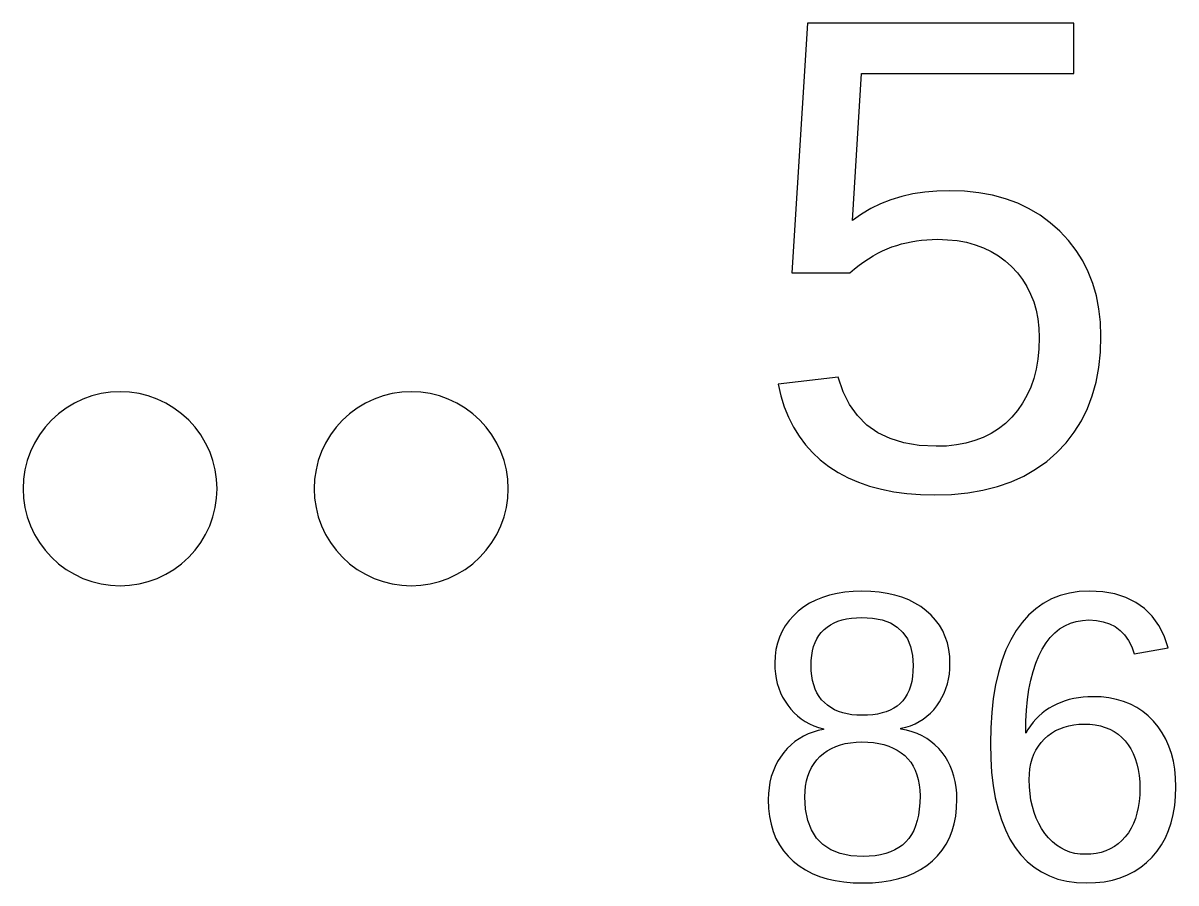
# Model space of a CAD drawing. Header units: metres. Extents: x -61 to 817, y 39 to 684.
# Drawn here: x -20.15 to -8.27, y 316.49 to 325.36 of the extents above; entities that cross this region are included whole.
import ezdxf

# ---------------------------------------------------------------- set-up
doc = ezdxf.new("R2010")
doc.units = ezdxf.units.M

msp = doc.modelspace()

# ---------------------------------------------------------------- linework, layer by layer
for p, q in [((-12.0711, 325.356), (-12.2321, 322.782)), ((-9.3261, 325.356), (-12.0711, 325.356)), ((-9.3261, 324.835), (-9.3261, 325.356)), ((-11.6051, 323.322), (-11.5121, 324.835)), ((-11.5121, 324.835), (-9.3261, 324.835)), ((-11.0983, 323.567), (-11.2093, 323.533)), ((-10.9825, 323.594), (-11.0983, 323.567)), ((-10.8618, 323.613), (-10.9825, 323.594)), ((-10.7364, 323.624), (-10.8618, 323.613)), ((-10.6061, 323.628), (-10.7364, 323.624)), ((-10.4512, 323.623), (-10.6061, 323.628)), ((-10.3035, 323.607), (-10.4512, 323.623)), ((-10.1629, 323.581), (-10.3035, 323.607)), ((-10.0294, 323.545), (-10.1629, 323.581)), ((-9.9031, 323.499), (-10.0294, 323.545)), ((-11.4168, 323.443), (-11.5134, 323.386)), ((-11.3155, 323.492), (-11.4168, 323.443)), ((-11.2093, 323.533), (-11.3155, 323.492)), ((-9.7839, 323.442), (-9.9031, 323.499)), ((-9.6718, 323.375), (-9.7839, 323.442)), ((-11.5134, 323.386), (-11.6051, 323.322)), ((-9.5669, 323.298), (-9.6718, 323.375)), ((-9.4691, 323.211), (-9.5669, 323.298)), ((-9.3801, 323.115), (-9.4691, 323.211)), ((-11.1505, 323.064), (-11.101, 323.079)), ((-11.101, 323.079), (-11.0507, 323.092)), ((-11.0507, 323.092), (-10.9995, 323.102)), ((-10.9995, 323.102), (-10.9475, 323.111)), ((-10.9475, 323.111), (-10.8947, 323.118)), ((-10.8947, 323.118), (-10.841, 323.123)), ((-10.841, 323.123), (-10.7311, 323.127)), ((-10.7311, 323.127), (-10.6265, 323.123)), ((-10.6265, 323.123), (-10.5267, 323.113)), ((-10.5267, 323.113), (-10.4319, 323.096)), ((-10.4319, 323.096), (-10.342, 323.071)), ((-10.342, 323.071), (-10.257, 323.04)), ((-9.3016, 323.013), (-9.3801, 323.115)), ((-11.4394, 322.927), (-11.3913, 322.957)), ((-11.3913, 322.957), (-11.3432, 322.983)), ((-11.3432, 322.983), (-11.2952, 323.008)), ((-11.2952, 323.008), (-11.2471, 323.029)), ((-11.2471, 323.029), (-11.1991, 323.048)), ((-11.1991, 323.048), (-11.1505, 323.064)), ((-10.257, 323.04), (-10.1769, 323.002)), ((-10.1769, 323.002), (-10.1017, 322.957)), ((-10.1017, 322.957), (-10.0315, 322.905)), ((-9.2336, 322.905), (-9.3016, 323.013)), ((-11.5839, 322.822), (-11.5357, 322.86)), ((-11.5357, 322.86), (-11.4876, 322.895)), ((-11.4876, 322.895), (-11.4394, 322.927)), ((-10.0315, 322.905), (-9.9661, 322.847)), ((-9.9661, 322.847), (-9.9065, 322.782)), ((-9.176, 322.791), (-9.2336, 322.905)), ((-12.2321, 322.782), (-11.6321, 322.782)), ((-11.6321, 322.782), (-11.5839, 322.822)), ((-9.9065, 322.782), (-9.8539, 322.714)), ((-9.8539, 322.714), (-9.8084, 322.641)), ((-9.1289, 322.671), (-9.176, 322.791)), ((-9.8084, 322.641), (-9.7698, 322.563)), ((-9.0922, 322.544), (-9.1289, 322.671)), ((-9.7698, 322.563), (-9.7382, 322.482)), ((-9.7382, 322.482), (-9.7137, 322.396)), ((-9.0661, 322.411), (-9.0922, 322.544)), ((-9.7137, 322.396), (-9.6961, 322.306)), ((-9.0503, 322.272), (-9.0661, 322.411)), ((-9.6961, 322.306), (-9.6856, 322.211)), ((-9.0451, 322.127), (-9.0503, 322.272)), ((-9.6856, 322.211), (-9.6821, 322.113)), ((-9.0507, 321.962), (-9.0451, 322.127)), ((-9.6856, 321.999), (-9.696, 321.892)), ((-9.6821, 322.113), (-9.6856, 321.999)), ((-9.696, 321.892), (-9.7135, 321.789)), ((-9.0675, 321.804), (-9.0507, 321.962)), ((-9.7135, 321.789), (-9.7378, 321.693)), ((-9.0956, 321.655), (-9.0675, 321.804)), ((-11.7531, 321.705), (-12.3731, 321.633)), ((-11.702, 321.555), (-11.7531, 321.705)), ((-9.7378, 321.693), (-9.7692, 321.601)), ((-9.1348, 321.514), (-9.0956, 321.655)), ((-19.3492, 321.536), (-19.4444, 321.513)), ((-19.2521, 321.551), (-19.3492, 321.536)), ((-19.1541, 321.556), (-19.2521, 321.551)), ((-19.0561, 321.551), (-19.1541, 321.556)), ((-18.959, 321.536), (-19.0561, 321.551)), ((-18.8638, 321.513), (-18.959, 321.536)), ((-16.3492, 321.536), (-16.4444, 321.513)), ((-16.2521, 321.551), (-16.3492, 321.536)), ((-16.1541, 321.556), (-16.2521, 321.551)), ((-16.0561, 321.551), (-16.1541, 321.556)), ((-15.959, 321.536), (-16.0561, 321.551)), ((-15.8638, 321.513), (-15.959, 321.536)), ((-12.3731, 321.633), (-12.3449, 321.513)), ((-11.6356, 321.423), (-11.702, 321.555)), ((-9.7692, 321.601), (-9.8074, 321.516)), ((-19.6255, 321.438), (-19.7097, 321.387)), ((-19.5368, 321.48), (-19.6255, 321.438)), ((-19.4444, 321.513), (-19.5368, 321.48)), ((-18.7714, 321.48), (-18.8638, 321.513)), ((-18.6827, 321.438), (-18.7714, 321.48)), ((-18.5985, 321.387), (-18.6827, 321.438)), ((-16.6255, 321.438), (-16.7097, 321.387)), ((-16.5368, 321.48), (-16.6255, 321.438)), ((-16.4444, 321.513), (-16.5368, 321.48)), ((-15.7714, 321.48), (-15.8638, 321.513)), ((-15.6827, 321.438), (-15.7714, 321.48)), ((-15.5986, 321.387), (-15.6827, 321.438)), ((-12.3449, 321.513), (-12.3092, 321.399)), ((-11.554, 321.309), (-11.6356, 321.423)), ((-9.8527, 321.436), (-9.9049, 321.361)), ((-9.8074, 321.516), (-9.8527, 321.436)), ((-9.1852, 321.381), (-9.1348, 321.514)), ((-19.7885, 321.329), (-19.8612, 321.263)), ((-19.7097, 321.387), (-19.7885, 321.329)), ((-18.5197, 321.329), (-18.5985, 321.387)), ((-18.447, 321.263), (-18.5197, 321.329)), ((-16.7885, 321.329), (-16.8612, 321.263)), ((-16.7097, 321.387), (-16.7885, 321.329)), ((-15.5197, 321.329), (-15.5986, 321.387)), ((-15.447, 321.263), (-15.5197, 321.329)), ((-12.3092, 321.399), (-12.266, 321.292)), ((-12.266, 321.292), (-12.2153, 321.191)), ((-11.4572, 321.212), (-11.554, 321.309)), ((-9.9641, 321.292), (-10.0295, 321.229)), ((-9.9049, 321.361), (-9.9641, 321.292)), ((-9.2469, 321.256), (-9.1852, 321.381)), ((-19.9271, 321.19), (-19.9856, 321.111)), ((-19.8612, 321.263), (-19.9271, 321.19)), ((-18.3811, 321.19), (-18.447, 321.263)), ((-18.3226, 321.111), (-18.3811, 321.19)), ((-16.9271, 321.19), (-16.9856, 321.111)), ((-16.8612, 321.263), (-16.9271, 321.19)), ((-15.3811, 321.19), (-15.447, 321.263)), ((-15.3226, 321.111), (-15.3811, 321.19)), ((-12.2153, 321.191), (-12.1571, 321.097)), ((-11.3452, 321.133), (-11.4572, 321.212)), ((-10.1002, 321.174), (-10.1762, 321.126)), ((-10.0295, 321.229), (-10.1002, 321.174)), ((-9.3198, 321.139), (-9.2469, 321.256)), ((-19.9856, 321.111), (-20.036, 321.027)), ((-18.2722, 321.027), (-18.3226, 321.111)), ((-16.9856, 321.111), (-17.036, 321.027)), ((-15.2722, 321.027), (-15.3226, 321.111)), ((-12.1571, 321.097), (-12.0913, 321.009)), ((-11.218, 321.072), (-11.3452, 321.133)), ((-11.0756, 321.028), (-11.218, 321.072)), ((-10.3444, 321.052), (-10.4366, 321.026)), ((-10.2576, 321.085), (-10.3444, 321.052)), ((-10.1762, 321.126), (-10.2576, 321.085)), ((-9.4038, 321.03), (-9.3198, 321.139)), ((-20.078, 320.938), (-20.1111, 320.846)), ((-20.036, 321.027), (-20.078, 320.938)), ((-18.2302, 320.938), (-18.2722, 321.027)), ((-18.1972, 320.846), (-18.2302, 320.938)), ((-17.078, 320.938), (-17.1111, 320.846)), ((-17.036, 321.027), (-17.078, 320.938)), ((-15.2302, 320.938), (-15.2722, 321.027)), ((-15.1972, 320.846), (-15.2302, 320.938)), ((-12.0913, 321.009), (-12.0181, 320.928)), ((-12.0181, 320.928), (-11.9374, 320.853)), ((-10.918, 321.001), (-11.0756, 321.028)), ((-10.7451, 320.993), (-10.918, 321.001)), ((-10.6369, 320.996), (-10.7451, 320.993)), ((-10.5341, 321.007), (-10.6369, 320.996)), ((-10.4366, 321.026), (-10.5341, 321.007)), ((-9.6044, 320.837), (-9.4991, 320.929)), ((-9.4991, 320.929), (-9.4038, 321.03)), ((-20.1111, 320.846), (-20.1349, 320.751)), ((-18.1733, 320.751), (-18.1972, 320.846)), ((-17.1111, 320.846), (-17.1349, 320.751)), ((-15.1733, 320.751), (-15.1972, 320.846)), ((-11.9374, 320.853), (-11.8491, 320.785)), ((-9.7183, 320.756), (-9.6044, 320.837)), ((-20.1349, 320.751), (-20.1493, 320.654)), ((-18.1589, 320.654), (-18.1733, 320.751)), ((-17.1349, 320.751), (-17.1493, 320.654)), ((-15.1589, 320.654), (-15.1733, 320.751)), ((-11.8491, 320.785), (-11.7537, 320.723)), ((-11.7537, 320.723), (-11.6518, 320.669)), ((-9.8409, 320.686), (-9.7183, 320.756)), ((-20.1493, 320.654), (-20.1541, 320.556)), ((-18.1541, 320.556), (-18.1589, 320.654)), ((-17.1493, 320.654), (-17.1541, 320.556)), ((-15.1541, 320.556), (-15.1589, 320.654)), ((-11.6518, 320.669), (-11.5436, 320.622)), ((-11.5436, 320.622), (-11.4289, 320.582)), ((-11.4289, 320.582), (-11.3078, 320.55)), ((-10.2609, 320.54), (-10.1122, 320.578)), ((-10.1122, 320.578), (-9.9722, 320.627)), ((-9.9722, 320.627), (-9.8409, 320.686)), ((-20.1541, 320.556), (-20.1493, 320.458)), ((-20.1493, 320.458), (-20.1349, 320.361)), ((-18.1733, 320.361), (-18.1589, 320.458)), ((-18.1589, 320.458), (-18.1541, 320.556)), ((-17.1541, 320.556), (-17.1493, 320.458)), ((-17.1493, 320.458), (-17.1349, 320.361)), ((-15.1733, 320.361), (-15.1589, 320.458)), ((-15.1589, 320.458), (-15.1541, 320.556)), ((-11.3078, 320.55), (-11.1802, 320.524)), ((-11.1802, 320.524), (-11.0463, 320.506)), ((-11.0463, 320.506), (-10.9059, 320.495)), ((-10.9059, 320.495), (-10.7591, 320.492)), ((-10.7591, 320.492), (-10.5844, 320.497)), ((-10.5844, 320.497), (-10.4183, 320.513)), ((-10.4183, 320.513), (-10.2609, 320.54)), ((-20.1349, 320.361), (-20.1111, 320.265)), ((-18.1972, 320.265), (-18.1733, 320.361)), ((-17.1349, 320.361), (-17.1111, 320.265)), ((-15.1972, 320.265), (-15.1733, 320.361)), ((-20.1111, 320.265), (-20.078, 320.173)), ((-18.2302, 320.173), (-18.1972, 320.265)), ((-17.1111, 320.265), (-17.078, 320.173)), ((-15.2302, 320.173), (-15.1972, 320.265)), ((-20.078, 320.173), (-20.036, 320.084)), ((-18.2722, 320.084), (-18.2302, 320.173)), ((-17.078, 320.173), (-17.036, 320.084)), ((-15.2722, 320.084), (-15.2302, 320.173)), ((-20.036, 320.084), (-19.9856, 320)), ((-19.9856, 320), (-19.9271, 319.921)), ((-18.3811, 319.921), (-18.3226, 320)), ((-18.3226, 320), (-18.2722, 320.084)), ((-17.036, 320.084), (-16.9856, 320)), ((-16.9856, 320), (-16.9271, 319.921)), ((-15.3811, 319.921), (-15.3226, 320)), ((-15.3226, 320), (-15.2722, 320.084)), ((-19.9271, 319.921), (-19.8612, 319.849)), ((-18.447, 319.849), (-18.3811, 319.921)), ((-16.9271, 319.921), (-16.8612, 319.849)), ((-15.447, 319.849), (-15.3811, 319.921)), ((-19.8612, 319.849), (-19.7885, 319.783)), ((-19.7885, 319.783), (-19.7097, 319.724)), ((-18.5985, 319.724), (-18.5197, 319.783)), ((-18.5197, 319.783), (-18.447, 319.849)), ((-16.8612, 319.849), (-16.7885, 319.783)), ((-16.7885, 319.783), (-16.7097, 319.724)), ((-15.5986, 319.724), (-15.5197, 319.783)), ((-15.5197, 319.783), (-15.447, 319.849)), ((-19.7097, 319.724), (-19.6255, 319.674)), ((-19.6255, 319.674), (-19.5368, 319.632)), ((-19.5368, 319.632), (-19.4444, 319.599)), ((-18.8638, 319.599), (-18.7714, 319.632)), ((-18.7714, 319.632), (-18.6827, 319.674)), ((-18.6827, 319.674), (-18.5985, 319.724)), ((-16.7097, 319.724), (-16.6255, 319.674)), ((-16.6255, 319.674), (-16.5368, 319.632)), ((-16.5368, 319.632), (-16.4444, 319.599)), ((-15.8638, 319.599), (-15.7714, 319.632)), ((-15.7714, 319.632), (-15.6827, 319.674)), ((-15.6827, 319.674), (-15.5986, 319.724)), ((-19.4444, 319.599), (-19.3492, 319.575)), ((-19.3492, 319.575), (-19.2521, 319.56)), ((-19.2521, 319.56), (-19.1541, 319.556)), ((-19.1541, 319.556), (-19.0561, 319.56)), ((-19.0561, 319.56), (-18.959, 319.575)), ((-18.959, 319.575), (-18.8638, 319.599)), ((-16.4444, 319.599), (-16.3492, 319.575)), ((-16.3492, 319.575), (-16.2521, 319.56)), ((-16.2521, 319.56), (-16.1541, 319.556)), ((-16.1541, 319.556), (-16.0561, 319.56)), ((-16.0561, 319.56), (-15.959, 319.575)), ((-15.959, 319.575), (-15.8638, 319.599)), ((-11.9829, 319.408), (-12.0474, 319.375)), ((-11.9142, 319.436), (-11.9829, 319.408)), ((-11.8415, 319.459), (-11.9142, 319.436)), ((-11.7646, 319.477), (-11.8415, 319.459)), ((-11.6835, 319.489), (-11.7646, 319.477)), ((-11.5984, 319.497), (-11.6835, 319.489)), ((-11.5091, 319.5), (-11.5984, 319.497)), ((-11.4178, 319.497), (-11.5091, 319.5)), ((-11.3308, 319.49), (-11.4178, 319.497)), ((-11.2482, 319.477), (-11.3308, 319.49)), ((-11.1701, 319.46), (-11.2482, 319.477)), ((-11.0963, 319.437), (-11.1701, 319.46)), ((-11.0269, 319.41), (-11.0963, 319.437)), ((-10.9619, 319.377), (-11.0269, 319.41)), ((-9.5555, 319.419), (-9.6394, 319.374)), ((-9.466, 319.454), (-9.5555, 319.419)), ((-9.371, 319.48), (-9.466, 319.454)), ((-9.2705, 319.495), (-9.371, 319.48)), ((-9.1644, 319.5), (-9.2705, 319.495)), ((-9.0269, 319.492), (-9.1644, 319.5)), ((-8.9012, 319.471), (-9.0269, 319.492)), ((-8.7873, 319.435), (-8.9012, 319.471)), ((-8.6852, 319.384), (-8.7873, 319.435)), ((-8.5949, 319.32), (-8.6852, 319.384)), ((-12.1641, 319.294), (-12.2151, 319.246)), ((-12.1078, 319.337), (-12.1641, 319.294)), ((-12.0474, 319.375), (-12.1078, 319.337)), ((-10.9013, 319.34), (-10.9619, 319.377)), ((-10.8451, 319.298), (-10.9013, 319.34)), ((-10.7939, 319.251), (-10.8451, 319.298)), ((-9.7177, 319.319), (-9.7905, 319.253)), ((-9.6394, 319.374), (-9.7177, 319.319)), ((-8.5164, 319.241), (-8.5949, 319.32)), ((-12.2601, 319.196), (-12.2991, 319.142)), ((-12.2151, 319.246), (-12.2601, 319.196)), ((-11.8678, 319.13), (-11.8335, 319.153)), ((-11.8335, 319.153), (-11.7962, 319.173)), ((-11.7962, 319.173), (-11.7559, 319.189)), ((-11.7559, 319.189), (-11.7126, 319.203)), ((-11.7126, 319.203), (-11.6662, 319.214)), ((-11.6662, 319.214), (-11.6169, 319.222)), ((-11.6169, 319.222), (-11.5645, 319.226)), ((-11.5645, 319.226), (-11.5091, 319.228)), ((-11.5091, 319.228), (-11.3983, 319.222)), ((-11.3983, 319.222), (-11.3005, 319.203)), ((-11.3005, 319.203), (-11.2158, 319.173)), ((-11.2158, 319.173), (-11.1441, 319.13)), ((-10.7487, 319.201), (-10.7939, 319.251)), ((-10.7096, 319.148), (-10.7487, 319.201)), ((-10.6764, 319.091), (-10.7096, 319.148)), ((-9.8577, 319.178), (-9.9194, 319.093)), ((-9.7905, 319.253), (-9.8577, 319.178)), ((-9.4175, 319.143), (-9.3606, 319.169)), ((-9.3606, 319.169), (-9.3003, 319.188)), ((-9.3003, 319.188), (-9.2365, 319.199)), ((-9.2365, 319.199), (-9.1694, 319.203)), ((-9.1694, 319.203), (-9.0923, 319.198)), ((-9.0923, 319.198), (-9.0214, 319.185)), ((-9.0214, 319.185), (-8.9569, 319.164)), ((-8.9569, 319.164), (-8.8986, 319.134)), ((-8.4496, 319.147), (-8.5164, 319.241)), ((-8.3946, 319.039), (-8.4496, 319.147)), ((-12.3591, 319.026), (-12.3801, 318.963)), ((-12.3321, 319.086), (-12.3591, 319.026)), ((-12.2991, 319.142), (-12.3321, 319.086)), ((-11.9736, 319.007), (-11.9521, 319.042)), ((-11.9521, 319.042), (-11.9272, 319.075)), ((-11.9272, 319.075), (-11.8991, 319.104)), ((-11.8991, 319.104), (-11.8678, 319.13)), ((-11.1441, 319.13), (-11.0854, 319.075)), ((-11.0854, 319.075), (-11.0398, 319.008)), ((-10.6493, 319.03), (-10.6764, 319.091)), ((-10.6282, 318.966), (-10.6493, 319.03)), ((-9.9194, 319.093), (-9.975, 318.998)), ((-9.5675, 319.021), (-9.5209, 319.069)), ((-9.5209, 319.069), (-9.4709, 319.11)), ((-9.4709, 319.11), (-9.4175, 319.143)), ((-8.8986, 319.134), (-8.8466, 319.095)), ((-8.8466, 319.095), (-8.8009, 319.048)), ((-8.8009, 319.048), (-8.7615, 318.992)), ((-8.3514, 318.917), (-8.3946, 319.039)), ((-12.3801, 318.963), (-12.3951, 318.898)), ((-12.0182, 318.884), (-12.0067, 318.928)), ((-12.0067, 318.928), (-11.9918, 318.969)), ((-11.9918, 318.969), (-11.9736, 319.007)), ((-11.0398, 319.008), (-11.0072, 318.928)), ((-11.0072, 318.928), (-10.9876, 318.837)), ((-10.6132, 318.898), (-10.6282, 318.966)), ((-9.975, 318.998), (-10.024, 318.895)), ((-9.6504, 318.903), (-9.6106, 318.966)), ((-9.6106, 318.966), (-9.5675, 319.021)), ((-8.7615, 318.992), (-8.7283, 318.927)), ((-8.7283, 318.927), (-8.7013, 318.854)), ((-8.7013, 318.854), (-8.3514, 318.917)), ((-12.4041, 318.829), (-12.4071, 318.757)), ((-12.3951, 318.898), (-12.4041, 318.829)), ((-12.0315, 318.786), (-12.0265, 318.836)), ((-12.0265, 318.836), (-12.0182, 318.884)), ((-10.9876, 318.837), (-10.9811, 318.733)), ((-10.6041, 318.827), (-10.6132, 318.898)), ((-10.6011, 318.753), (-10.6041, 318.827)), ((-10.024, 318.895), (-10.0666, 318.783)), ((-9.7175, 318.756), (-9.686, 318.833)), ((-9.686, 318.833), (-9.6504, 318.903)), ((-12.4071, 318.757), (-12.4055, 318.702)), ((-12.4055, 318.702), (-12.4005, 318.649)), ((-12.0331, 318.733), (-12.0315, 318.786)), ((-12.0314, 318.679), (-12.0331, 318.733)), ((-12.0263, 318.627), (-12.0314, 318.679)), ((-10.9828, 318.674), (-10.9877, 318.62)), ((-10.9811, 318.733), (-10.9828, 318.674)), ((-10.6078, 318.645), (-10.6028, 318.698)), ((-10.6028, 318.698), (-10.6011, 318.753)), ((-10.0666, 318.783), (-10.1026, 318.662)), ((-9.7679, 318.583), (-9.7448, 318.673)), ((-9.7448, 318.673), (-9.7175, 318.756)), ((-12.4005, 318.649), (-12.3922, 318.598)), ((-12.3922, 318.598), (-12.3806, 318.548)), ((-12.0178, 318.579), (-12.0263, 318.627)), ((-12.0059, 318.534), (-12.0178, 318.579)), ((-10.996, 318.569), (-11.0076, 318.521)), ((-10.9877, 318.62), (-10.996, 318.569)), ((-10.628, 318.544), (-10.6162, 318.594)), ((-10.6162, 318.594), (-10.6078, 318.645)), ((-10.1026, 318.662), (-10.132, 318.533)), ((-9.7868, 318.487), (-9.7679, 318.583)), ((-12.3806, 318.548), (-12.3658, 318.5)), ((-12.3658, 318.5), (-12.3476, 318.453)), ((-12.3476, 318.453), (-12.3261, 318.408)), ((-11.9905, 318.491), (-12.0059, 318.534)), ((-11.9718, 318.452), (-11.9905, 318.491)), ((-11.9496, 318.415), (-11.9718, 318.452)), ((-11.0407, 318.438), (-11.0622, 318.402)), ((-11.0225, 318.478), (-11.0407, 318.438)), ((-11.0076, 318.521), (-11.0225, 318.478)), ((-10.6834, 318.403), (-10.6616, 318.449)), ((-10.6616, 318.449), (-10.6431, 318.495)), ((-10.6431, 318.495), (-10.628, 318.544)), ((-10.132, 318.533), (-10.1549, 318.394)), ((-9.8015, 318.384), (-9.7868, 318.487)), ((-12.3261, 318.408), (-12.3012, 318.365)), ((-12.3012, 318.365), (-12.2731, 318.323)), ((-12.2731, 318.323), (-12.2419, 318.283)), ((-11.9241, 318.381), (-11.9496, 318.415)), ((-11.8951, 318.351), (-11.9241, 318.381)), ((-11.8631, 318.323), (-11.8951, 318.351)), ((-11.8282, 318.299), (-11.8631, 318.323)), ((-11.1464, 318.315), (-11.1807, 318.293)), ((-11.1151, 318.341), (-11.1464, 318.315)), ((-11.087, 318.369), (-11.1151, 318.341)), ((-11.0622, 318.402), (-11.087, 318.369)), ((-10.7684, 318.278), (-10.7371, 318.318)), ((-10.7371, 318.318), (-10.7086, 318.36)), ((-10.7086, 318.36), (-10.6834, 318.403)), ((-10.1549, 318.394), (-10.1713, 318.248)), ((-9.812, 318.274), (-9.8015, 318.384)), ((-9.5413, 318.315), (-9.5803, 318.292)), ((-9.5007, 318.335), (-9.5413, 318.315)), ((-9.4588, 318.353), (-9.5007, 318.335)), ((-9.4156, 318.369), (-9.4588, 318.353)), ((-9.3711, 318.382), (-9.4156, 318.369)), ((-9.3253, 318.393), (-9.3711, 318.382)), ((-9.2782, 318.401), (-9.3253, 318.393)), ((-9.2299, 318.407), (-9.2782, 318.401)), ((-9.1803, 318.41), (-9.2299, 318.407)), ((-9.1294, 318.412), (-9.1803, 318.41)), ((-9.0438, 318.409), (-9.1294, 318.412)), ((-8.9623, 318.399), (-9.0438, 318.409)), ((-8.8848, 318.384), (-8.9623, 318.399)), ((-8.8113, 318.362), (-8.8848, 318.384)), ((-8.7419, 318.334), (-8.8113, 318.362)), ((-8.6765, 318.3), (-8.7419, 318.334)), ((-12.2419, 318.283), (-12.2083, 318.247)), ((-12.2083, 318.247), (-12.1723, 318.214)), ((-12.1723, 318.214), (-12.134, 318.184)), ((-11.7905, 318.278), (-11.8282, 318.299)), ((-11.7499, 318.26), (-11.7905, 318.278)), ((-11.7066, 318.246), (-11.7499, 318.26)), ((-11.6605, 318.234), (-11.7066, 318.246)), ((-11.6115, 318.226), (-11.6605, 318.234)), ((-11.5597, 318.221), (-11.6115, 318.226)), ((-11.5051, 318.22), (-11.5597, 318.221)), ((-11.4497, 318.221), (-11.5051, 318.22)), ((-11.3974, 318.226), (-11.4497, 318.221)), ((-11.348, 318.233), (-11.3974, 318.226)), ((-11.3017, 318.244), (-11.348, 318.233)), ((-11.2583, 318.257), (-11.3017, 318.244)), ((-11.218, 318.273), (-11.2583, 318.257)), ((-11.1807, 318.293), (-11.218, 318.273)), ((-10.8769, 318.18), (-10.8382, 318.21)), ((-10.8382, 318.21), (-10.8021, 318.242)), ((-10.8021, 318.242), (-10.7684, 318.278)), ((-10.1713, 318.248), (-10.1811, 318.092)), ((-9.8183, 318.158), (-9.812, 318.274)), ((-9.6853, 318.212), (-9.7164, 318.181)), ((-9.6524, 318.241), (-9.6853, 318.212)), ((-9.6174, 318.268), (-9.6524, 318.241)), ((-9.5803, 318.292), (-9.6174, 318.268)), ((-8.6151, 318.259), (-8.6765, 318.3)), ((-8.5577, 318.213), (-8.6151, 318.259)), ((-8.5044, 318.16), (-8.5577, 318.213)), ((-12.134, 318.184), (-12.0932, 318.157)), ((-12.0932, 318.157), (-12.05, 318.133)), ((-12.05, 318.133), (-12.0044, 318.113)), ((-12.0044, 318.113), (-11.9565, 318.096)), ((-11.9565, 318.096), (-11.9061, 318.082)), ((-11.9061, 318.082), (-11.9061, 318.074)), ((-11.1071, 318.086), (-11.0561, 318.098)), ((-11.1071, 318.078), (-11.1071, 318.086)), ((-11.0479, 318.066), (-11.1071, 318.078)), ((-11.0561, 318.098), (-11.0076, 318.113)), ((-11.0076, 318.113), (-10.9616, 318.132)), ((-10.9616, 318.132), (-10.918, 318.155)), ((-10.918, 318.155), (-10.8769, 318.18)), ((-10.1811, 318.092), (-10.1844, 317.928)), ((-9.8204, 318.035), (-9.8183, 318.158)), ((-9.7723, 318.112), (-9.7974, 318.074)), ((-9.7454, 318.148), (-9.7723, 318.112)), ((-9.7164, 318.181), (-9.7454, 318.148)), ((-9.5129, 318.062), (-9.4696, 318.082)), ((-9.4696, 318.082), (-9.424, 318.099)), ((-9.424, 318.099), (-9.3759, 318.113)), ((-9.3759, 318.113), (-9.3255, 318.122)), ((-9.3255, 318.122), (-9.2726, 318.128)), ((-9.2726, 318.128), (-9.2174, 318.13)), ((-9.2174, 318.13), (-9.1588, 318.128)), ((-9.1588, 318.128), (-9.1032, 318.121)), ((-9.1032, 318.121), (-9.0506, 318.11)), ((-9.0506, 318.11), (-9.0008, 318.095)), ((-9.0008, 318.095), (-8.9541, 318.076)), ((-8.9541, 318.076), (-8.9102, 318.053)), ((-8.4557, 318.102), (-8.5044, 318.16)), ((-8.4127, 318.04), (-8.4557, 318.102)), ((-12.1553, 317.979), (-12.1986, 317.949)), ((-12.1099, 318.006), (-12.1553, 317.979)), ((-12.0622, 318.028), (-12.1099, 318.006)), ((-12.0124, 318.047), (-12.0622, 318.028)), ((-11.9604, 318.062), (-12.0124, 318.047)), ((-11.9061, 318.074), (-11.9604, 318.062)), ((-10.9918, 318.05), (-11.0479, 318.066)), ((-10.9386, 318.031), (-10.9918, 318.05)), ((-10.8884, 318.008), (-10.9386, 318.031)), ((-10.8411, 317.981), (-10.8884, 318.008)), ((-10.7969, 317.951), (-10.8411, 317.981)), ((-9.7974, 318.074), (-9.8204, 318.035)), ((-9.6611, 317.941), (-9.6284, 317.977)), ((-9.6284, 317.977), (-9.5923, 318.009)), ((-9.5923, 318.009), (-9.5538, 318.037)), ((-9.5538, 318.037), (-9.5129, 318.062)), ((-8.9102, 318.053), (-8.8693, 318.025)), ((-8.8693, 318.025), (-8.8314, 317.993)), ((-8.8314, 317.993), (-8.7964, 317.957)), ((-8.7964, 317.957), (-8.7645, 317.917)), ((-8.3755, 317.973), (-8.4127, 318.04)), ((-8.344, 317.902), (-8.3755, 317.973)), ((-12.2785, 317.877), (-12.3151, 317.835)), ((-12.2396, 317.915), (-12.2785, 317.877)), ((-12.1986, 317.949), (-12.2396, 317.915)), ((-11.905, 317.826), (-11.8659, 317.854)), ((-11.8659, 317.854), (-11.8238, 317.879)), ((-11.8238, 317.879), (-11.7787, 317.899)), ((-11.7787, 317.899), (-11.7307, 317.916)), ((-11.7307, 317.916), (-11.6798, 317.929)), ((-11.6798, 317.929), (-11.6259, 317.938)), ((-11.6259, 317.938), (-11.569, 317.944)), ((-11.569, 317.944), (-11.5091, 317.946)), ((-11.5091, 317.946), (-11.4476, 317.944)), ((-11.4476, 317.944), (-11.3892, 317.939)), ((-11.3892, 317.939), (-11.3339, 317.93)), ((-11.3339, 317.93), (-11.2818, 317.918)), ((-11.2818, 317.918), (-11.2328, 317.902)), ((-11.2328, 317.902), (-11.1869, 317.883)), ((-11.1869, 317.883), (-11.1442, 317.86)), ((-11.1442, 317.86), (-11.1046, 317.834)), ((-10.7556, 317.917), (-10.7969, 317.951)), ((-10.7174, 317.879), (-10.7556, 317.917)), ((-10.6821, 317.838), (-10.7174, 317.879)), ((-10.6502, 317.794), (-10.6821, 317.838)), ((-10.1844, 317.928), (-10.1812, 317.776)), ((-9.7362, 317.819), (-9.715, 317.862)), ((-9.715, 317.862), (-9.69, 317.903)), ((-9.69, 317.903), (-9.6611, 317.941)), ((-8.7645, 317.917), (-8.7363, 317.873)), ((-8.7363, 317.873), (-8.7119, 317.826)), ((-8.3182, 317.827), (-8.344, 317.902)), ((-12.3779, 317.743), (-12.4035, 317.694)), ((-12.3485, 317.79), (-12.3779, 317.743)), ((-12.3151, 317.835), (-12.3485, 317.79)), ((-12.0272, 317.681), (-12.0023, 317.722)), ((-12.0023, 317.722), (-11.9736, 317.76)), ((-11.9736, 317.76), (-11.9411, 317.795)), ((-11.9411, 317.795), (-11.905, 317.826)), ((-11.1046, 317.834), (-11.0681, 317.805)), ((-11.0681, 317.805), (-11.035, 317.772)), ((-11.035, 317.772), (-11.0057, 317.736)), ((-11.0057, 317.736), (-10.9803, 317.696)), ((-10.6221, 317.747), (-10.6502, 317.794)), ((-10.5977, 317.698), (-10.6221, 317.747)), ((-10.1812, 317.776), (-10.1718, 317.632)), ((-9.7767, 317.67), (-9.767, 317.722)), ((-9.767, 317.722), (-9.7535, 317.772)), ((-9.7535, 317.772), (-9.7362, 317.819)), ((-8.7119, 317.826), (-8.6913, 317.775)), ((-8.6913, 317.775), (-8.6744, 317.721)), ((-8.6744, 317.721), (-8.6612, 317.663)), ((-8.2981, 317.748), (-8.3182, 317.827)), ((-8.2838, 317.664), (-8.2981, 317.748)), ((-12.425, 317.642), (-12.4427, 317.588)), ((-12.4035, 317.694), (-12.425, 317.642)), ((-12.0655, 317.592), (-12.0483, 317.638)), ((-12.0483, 317.638), (-12.0272, 317.681)), ((-10.9803, 317.696), (-10.9589, 317.653)), ((-10.9589, 317.653), (-10.9413, 317.607)), ((-10.9413, 317.607), (-10.9277, 317.558)), ((-10.577, 317.647), (-10.5977, 317.698)), ((-10.5602, 317.593), (-10.577, 317.647)), ((-10.1718, 317.632), (-10.156, 317.497)), ((-9.7844, 317.557), (-9.7824, 317.615)), ((-9.7824, 317.615), (-9.7767, 317.67)), ((-8.6612, 317.663), (-8.6519, 317.601)), ((-8.6519, 317.601), (-8.6462, 317.536)), ((-8.2752, 317.576), (-8.2838, 317.664)), ((-12.4565, 317.532), (-12.4663, 317.474)), ((-12.4427, 317.588), (-12.4565, 317.532)), ((-12.0942, 317.437), (-12.0885, 317.491)), ((-12.0885, 317.491), (-12.0789, 317.543)), ((-12.0789, 317.543), (-12.0655, 317.592)), ((-10.9277, 317.558), (-10.9179, 317.505)), ((-10.9179, 317.505), (-10.9121, 317.448)), ((-10.547, 317.537), (-10.5602, 317.593)), ((-10.5376, 317.479), (-10.547, 317.537)), ((-10.156, 317.497), (-10.134, 317.37)), ((-9.7823, 317.483), (-9.7844, 317.557)), ((-9.7764, 317.412), (-9.7823, 317.483)), ((-8.6462, 317.536), (-8.6443, 317.468)), ((-8.2754, 317.384), (-8.2723, 317.484)), ((-8.2723, 317.484), (-8.2752, 317.576)), ((-12.4722, 317.414), (-12.4741, 317.351)), ((-12.4663, 317.474), (-12.4722, 317.414)), ((-12.0961, 317.38), (-12.0942, 317.437)), ((-12.0887, 317.251), (-12.0961, 317.38)), ((-10.9121, 317.448), (-10.9101, 317.389)), ((-10.9101, 317.389), (-10.9119, 317.319)), ((-10.532, 317.418), (-10.5376, 317.479)), ((-10.5301, 317.355), (-10.532, 317.418)), ((-10.134, 317.37), (-10.1057, 317.251)), ((-9.7664, 317.345), (-9.7764, 317.412)), ((-8.6462, 317.399), (-8.6518, 317.333)), ((-8.6443, 317.468), (-8.6462, 317.399)), ((-8.2844, 317.289), (-8.2754, 317.384)), ((-12.4741, 317.351), (-12.4709, 317.261)), ((-12.4709, 317.261), (-12.4614, 317.177)), ((-12.0665, 317.137), (-12.0887, 317.251)), ((-10.9173, 317.253), (-10.9262, 317.192)), ((-10.9119, 317.319), (-10.9173, 317.253)), ((-10.5425, 317.182), (-10.5332, 317.266)), ((-10.5332, 317.266), (-10.5301, 317.355)), ((-10.1057, 317.251), (-10.071, 317.141)), ((-9.7523, 317.28), (-9.7664, 317.345)), ((-9.7344, 317.219), (-9.7523, 317.28)), ((-8.661, 317.271), (-8.674, 317.212)), ((-8.6518, 317.333), (-8.661, 317.271)), ((-8.2996, 317.199), (-8.2844, 317.289)), ((-12.4614, 317.177), (-12.4454, 317.097)), ((-12.0296, 317.039), (-12.0665, 317.137)), ((-10.9388, 317.135), (-10.9549, 317.082)), ((-10.9262, 317.192), (-10.9388, 317.135)), ((-10.558, 317.103), (-10.5425, 317.182)), ((-10.071, 317.141), (-10.0301, 317.038)), ((-9.7124, 317.16), (-9.7344, 317.219)), ((-9.6864, 317.105), (-9.7124, 317.16)), ((-8.6907, 317.156), (-8.711, 317.104)), ((-8.674, 317.212), (-8.6907, 317.156)), ((-8.3208, 317.113), (-8.2996, 317.199)), ((-12.4454, 317.097), (-12.4232, 317.022)), ((-12.4232, 317.022), (-12.3945, 316.951)), ((-11.9778, 316.955), (-12.0296, 317.039)), ((-10.9746, 317.034), (-10.9978, 316.99)), ((-10.9549, 317.082), (-10.9746, 317.034)), ((-10.6076, 316.957), (-10.5797, 317.028)), ((-10.5797, 317.028), (-10.558, 317.103)), ((-10.0301, 317.038), (-9.9829, 316.944)), ((-9.6564, 317.052), (-9.6864, 317.105)), ((-9.6224, 317.003), (-9.6564, 317.052)), ((-8.7629, 317.01), (-8.7944, 316.968)), ((-8.7351, 317.055), (-8.7629, 317.01)), ((-8.711, 317.104), (-8.7351, 317.055)), ((-8.3812, 316.957), (-8.348, 317.032)), ((-8.348, 317.032), (-8.3208, 317.113)), ((-12.3945, 316.951), (-12.3595, 316.885)), ((-11.9112, 316.887), (-11.9778, 316.955)), ((-11.8299, 316.834), (-11.9112, 316.887)), ((-11.0551, 316.915), (-11.0892, 316.883)), ((-11.0247, 316.95), (-11.0551, 316.915)), ((-10.9978, 316.99), (-11.0247, 316.95)), ((-10.682, 316.829), (-10.6417, 316.891)), ((-10.6417, 316.891), (-10.6076, 316.957)), ((-9.9829, 316.944), (-9.9293, 316.859)), ((-9.585, 316.957), (-9.6224, 317.003)), ((-9.5454, 316.917), (-9.585, 316.957)), ((-9.5036, 316.883), (-9.5454, 316.917)), ((-8.8662, 316.896), (-8.9062, 316.867)), ((-8.8289, 316.93), (-8.8662, 316.896)), ((-8.7944, 316.968), (-8.8289, 316.93)), ((-8.4206, 316.885), (-8.3812, 316.957)), ((-12.3595, 316.885), (-12.3181, 316.824)), ((-12.3181, 316.824), (-12.2703, 316.767)), ((-11.7338, 316.796), (-11.8299, 316.834)), ((-11.6228, 316.773), (-11.7338, 316.796)), ((-11.4971, 316.766), (-11.6228, 316.773)), ((-11.433, 316.768), (-11.4971, 316.766)), ((-11.3726, 316.773), (-11.433, 316.768)), ((-11.316, 316.782), (-11.3726, 316.773)), ((-11.2632, 316.795), (-11.316, 316.782)), ((-11.214, 316.812), (-11.2632, 316.795)), ((-11.1687, 316.832), (-11.214, 316.812)), ((-11.1271, 316.856), (-11.1687, 316.832)), ((-11.0892, 316.883), (-11.1271, 316.856)), ((-10.7811, 316.719), (-10.7284, 316.772)), ((-10.7284, 316.772), (-10.682, 316.829)), ((-9.9293, 316.859), (-9.8699, 316.782)), ((-9.8699, 316.782), (-9.8049, 316.714)), ((-9.4595, 316.853), (-9.5036, 316.883)), ((-9.4132, 316.829), (-9.4595, 316.853)), ((-9.3646, 316.811), (-9.4132, 316.829)), ((-9.3138, 316.797), (-9.3646, 316.811)), ((-9.2607, 316.789), (-9.3138, 316.797)), ((-9.2053, 316.787), (-9.2607, 316.789)), ((-9.1485, 316.789), (-9.2053, 316.787)), ((-9.0945, 316.796), (-9.1485, 316.789)), ((-9.0432, 316.807), (-9.0945, 316.796)), ((-8.9948, 316.822), (-9.0432, 316.807)), ((-8.9491, 316.843), (-8.9948, 316.822)), ((-8.9062, 316.867), (-8.9491, 316.843)), ((-8.5174, 316.758), (-8.4659, 316.819)), ((-8.4659, 316.819), (-8.4206, 316.885)), ((-12.2703, 316.767), (-12.2161, 316.715)), ((-12.2161, 316.715), (-12.1563, 316.668)), ((-12.1563, 316.668), (-12.0916, 316.627)), ((-10.9034, 316.629), (-10.8396, 316.671)), ((-10.8396, 316.671), (-10.7811, 316.719)), ((-9.8049, 316.714), (-9.7342, 316.655)), ((-9.7342, 316.655), (-9.658, 316.605)), ((-8.7013, 316.61), (-8.6354, 316.653)), ((-8.6354, 316.653), (-8.5741, 316.702)), ((-8.5741, 316.702), (-8.5174, 316.758)), ((-12.0916, 316.627), (-12.022, 316.591)), ((-12.022, 316.591), (-11.9475, 316.56)), ((-11.9475, 316.56), (-11.868, 316.536)), ((-11.868, 316.536), (-11.7837, 316.516)), ((-11.2127, 316.517), (-11.1273, 316.537)), ((-11.1273, 316.537), (-11.0473, 316.562)), ((-11.0473, 316.562), (-10.9727, 316.593)), ((-10.9727, 316.593), (-10.9034, 316.629)), ((-9.658, 316.605), (-9.5763, 316.564)), ((-9.5763, 316.564), (-9.4889, 316.532)), ((-9.4889, 316.532), (-9.396, 316.51)), ((-8.9267, 316.521), (-8.847, 316.544)), ((-8.847, 316.544), (-8.7719, 316.574)), ((-8.7719, 316.574), (-8.7013, 316.61)), ((-11.7837, 316.516), (-11.6944, 316.503)), ((-11.6944, 316.503), (-11.6002, 316.494)), ((-11.6002, 316.494), (-11.5011, 316.492)), ((-11.5011, 316.492), (-11.3996, 316.494)), ((-11.3996, 316.494), (-11.3034, 316.503)), ((-11.3034, 316.503), (-11.2127, 316.517)), ((-9.396, 316.51), (-9.2974, 316.496)), ((-9.2974, 316.496), (-9.1934, 316.492)), ((-9.1934, 316.492), (-9.0999, 316.495)), ((-9.0999, 316.495), (-9.011, 316.505)), ((-9.011, 316.505), (-8.9267, 316.521))]:
    msp.add_line(p, q)

doc.saveas('drawing.dxf')
